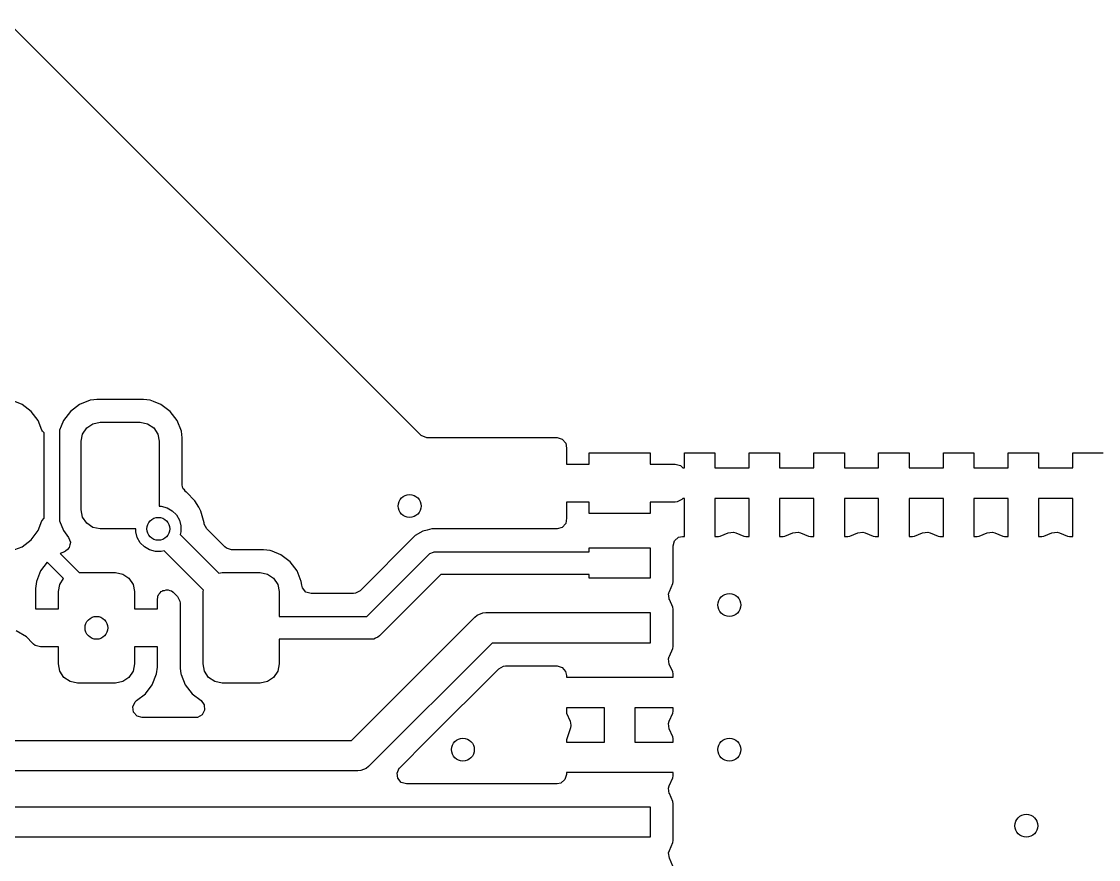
# Model space of a CAD drawing. Extents: x 0.22 to 2.58, y 0.22 to 2.18.
# Drawn here: x 0.815 to 1.372, y 1.746 to 2.18 of the extents above; entities that cross this region are included whole.
import ezdxf

# ---------------------------------------------------------------- set-up
doc = ezdxf.new("R2010")
doc.units = 0
doc.header["$MEASUREMENT"] = 0
doc.layers.add('BLACK', color=7, linetype='CONTINUOUS')

msp = doc.modelspace()

# ---------------------------------------------------------------- linework, layer by layer
at = {"layer": 'BLACK', "linetype": 'CONTINUOUS'}
for p, q in [((0.8076, 2.17966), (1.01929, 1.96797)), ((0.81535, 1.98167), (0.81156, 1.98316)), ((0.85063, 1.98385), (0.84508, 1.98167)), ((0.85257, 1.98409), (0.85063, 1.98385)), ((0.85411, 1.98427), (0.85257, 1.98409)), ((0.87817, 1.98427), (0.85411, 1.98427)), ((0.87986, 1.98407), (0.87817, 1.98427)), ((0.88166, 1.98385), (0.87986, 1.98407)), ((0.88341, 1.98316), (0.88166, 1.98385)), ((0.88166, 1.98385), (0.88166, 1.98385)), ((0.88166, 1.98385), (0.88166, 1.98385)), ((0.8872, 1.98167), (0.88341, 1.98316)), ((0.8201, 1.97807), (0.81535, 1.98167)), ((0.8237, 1.97332), (0.8201, 1.97807)), ((0.84034, 1.97807), (0.83674, 1.97332)), ((0.84508, 1.98167), (0.84034, 1.97807)), ((0.89195, 1.97807), (0.8872, 1.98167)), ((0.89555, 1.97332), (0.89195, 1.97807)), ((0.82568, 1.9683), (0.8237, 1.97332)), ((0.8237, 1.97332), (0.8237, 1.97332)), ((0.8237, 1.97332), (0.8237, 1.97332)), ((0.83674, 1.97332), (0.83562, 1.97049)), ((0.84885, 1.96956), (0.85204, 1.97169)), ((0.85204, 1.97169), (0.85581, 1.97244)), ((0.85581, 1.97244), (0.87648, 1.97244)), ((0.87648, 1.97244), (0.88024, 1.97169)), ((0.88024, 1.97169), (0.88344, 1.96956)), ((0.89773, 1.96778), (0.89555, 1.97332)), ((0.89555, 1.97332), (0.89555, 1.97332)), ((0.89555, 1.97332), (0.89555, 1.97332)), ((0.82589, 1.96783), (0.82568, 1.9683)), ((0.82677, 1.96692), (0.82589, 1.96783)), ((0.82677, 1.92287), (0.82677, 1.96692)), ((0.83476, 1.9683), (0.83465, 1.96816)), ((0.83465, 1.96816), (0.83465, 1.92171)), ((0.83562, 1.97049), (0.83476, 1.9683)), ((0.84596, 1.9626), (0.84671, 1.96636)), ((0.84671, 1.96636), (0.84885, 1.96956)), ((0.88344, 1.96956), (0.88557, 1.96636)), ((0.88557, 1.96636), (0.88632, 1.9626)), ((0.89815, 1.9643), (0.89773, 1.96778)), ((1.01929, 1.96797), (1.02151, 1.96575)), ((1.02151, 1.96575), (1.02441, 1.96455)), ((0.84596, 1.92717), (0.84596, 1.9626)), ((0.88632, 1.9626), (0.88632, 1.92903)), ((0.89815, 1.94264), (0.89815, 1.9643)), ((0.89815, 1.9643), (0.89815, 1.9643)), ((1.02441, 1.96455), (1.09208, 1.96455)), ((1.09208, 1.96455), (1.09472, 1.96377)), ((1.09472, 1.96377), (1.09652, 1.96169)), ((1.09652, 1.96169), (1.09693, 1.9591)), ((1.09693, 1.9591), (1.09685, 1.95846)), ((1.09685, 1.95846), (1.09685, 1.95079)), ((1.10866, 1.95079), (1.10866, 1.95669)), ((1.10866, 1.95669), (1.14016, 1.95669)), ((1.14016, 1.95669), (1.14016, 1.95079)), ((1.15787, 1.94882), (1.15787, 1.95669)), ((1.15787, 1.95669), (1.17362, 1.95669)), ((1.17362, 1.95669), (1.17362, 1.94882)), ((1.19134, 1.94882), (1.19134, 1.95669)), ((1.19134, 1.95669), (1.20709, 1.95669)), ((1.20709, 1.95669), (1.20709, 1.94882)), ((1.2248, 1.94882), (1.2248, 1.95669)), ((1.2248, 1.95669), (1.24055, 1.95669)), ((1.24055, 1.95669), (1.24055, 1.94882)), ((1.25827, 1.94882), (1.25827, 1.95669)), ((1.25827, 1.95669), (1.27402, 1.95669)), ((1.27402, 1.95669), (1.27402, 1.94882)), ((1.29173, 1.94882), (1.29173, 1.95669)), ((1.29173, 1.95669), (1.30748, 1.95669)), ((1.30748, 1.95669), (1.30748, 1.94882)), ((1.3252, 1.94882), (1.3252, 1.95669)), ((1.3252, 1.95669), (1.34094, 1.95669)), ((1.34094, 1.95669), (1.34094, 1.94882)), ((1.35866, 1.94882), (1.35866, 1.95669)), ((1.35866, 1.95669), (1.37441, 1.95669)), ((1.09685, 1.95079), (1.10866, 1.95079)), ((1.14016, 1.95079), (1.1531, 1.95079)), ((1.1531, 1.95079), (1.15574, 1.95001)), ((1.15574, 1.95001), (1.15655, 1.94936)), ((1.15655, 1.94936), (1.15709, 1.94882)), ((1.15709, 1.94882), (1.15787, 1.94882)), ((1.17362, 1.94882), (1.19134, 1.94882)), ((1.20709, 1.94882), (1.2248, 1.94882)), ((1.24055, 1.94882), (1.25827, 1.94882)), ((1.27402, 1.94882), (1.29173, 1.94882)), ((1.30748, 1.94882), (1.3252, 1.94882)), ((1.34094, 1.94882), (1.35866, 1.94882)), ((0.89815, 1.94033), (0.89815, 1.94264)), ((0.89835, 1.93895), (0.89815, 1.94033)), ((0.89857, 1.93861), (0.89835, 1.93895)), ((0.89869, 1.93809), (0.89857, 1.93861)), ((0.89933, 1.93742), (0.89869, 1.93809)), ((0.89983, 1.93664), (0.89933, 1.93742)), ((0.90014, 1.9365), (0.89983, 1.93664)), ((0.90009, 1.93644), (0.90014, 1.9365)), ((0.90034, 1.93624), (0.90009, 1.93644)), ((0.90474, 1.93184), (0.90034, 1.93624)), ((0.90034, 1.93624), (0.90034, 1.93624)), ((0.90034, 1.93624), (0.90034, 1.93624)), ((1.15655, 1.93253), (1.15413, 1.93121)), ((1.15709, 1.93307), (1.15655, 1.93253)), ((1.15787, 1.93307), (1.15709, 1.93307)), ((1.15787, 1.91339), (1.15787, 1.93307)), ((1.19134, 1.93307), (1.17362, 1.93307)), ((1.17362, 1.93307), (1.17362, 1.91339)), ((1.19134, 1.91339), (1.19134, 1.93307)), ((1.2248, 1.93307), (1.20709, 1.93307)), ((1.20709, 1.93307), (1.20709, 1.91339)), ((1.2248, 1.91339), (1.2248, 1.93307)), ((1.25827, 1.93307), (1.24055, 1.93307)), ((1.24055, 1.93307), (1.24055, 1.91339)), ((1.25827, 1.91339), (1.25827, 1.93307)), ((1.29173, 1.93307), (1.27402, 1.93307)), ((1.27402, 1.93307), (1.27402, 1.91339)), ((1.29173, 1.91339), (1.29173, 1.93307)), ((1.3252, 1.93307), (1.30748, 1.93307)), ((1.30748, 1.93307), (1.30748, 1.91339)), ((1.3252, 1.91339), (1.3252, 1.93307)), ((1.35866, 1.93307), (1.34094, 1.93307)), ((1.34094, 1.93307), (1.34094, 1.91339)), ((1.35866, 1.91339), (1.35866, 1.93307)), ((0.84671, 1.9234), (0.84596, 1.92717)), ((0.88632, 1.92903), (0.88737, 1.92903)), ((0.88737, 1.92903), (0.89035, 1.92823)), ((0.89035, 1.92823), (0.89302, 1.92669)), ((0.89302, 1.92669), (0.8952, 1.92451)), ((0.90475, 1.93184), (0.90474, 1.93184)), ((0.90669, 1.92848), (0.90475, 1.93184)), ((0.90786, 1.92645), (0.90669, 1.92848)), ((1.10866, 1.9311), (1.09685, 1.9311)), ((1.09685, 1.9311), (1.09685, 1.92343)), ((1.10866, 1.9252), (1.10866, 1.9311)), ((1.1531, 1.9311), (1.14016, 1.9311)), ((1.14016, 1.9311), (1.14016, 1.9252)), ((1.15413, 1.93121), (1.1531, 1.9311)), ((0.8237, 1.91644), (0.82568, 1.92146)), ((0.82568, 1.92146), (0.82677, 1.92287)), ((0.83465, 1.92171), (0.83476, 1.92146)), ((0.83476, 1.92146), (0.83674, 1.91644)), ((0.84885, 1.92021), (0.84671, 1.9234)), ((0.8952, 1.92451), (0.89674, 1.92184)), ((0.89674, 1.92184), (0.89754, 1.91886)), ((0.90947, 1.92044), (0.90786, 1.92645)), ((1.09693, 1.92279), (1.09646, 1.92008)), ((1.09685, 1.92343), (1.09685, 1.92343)), ((1.09685, 1.92343), (1.09693, 1.92279)), ((1.14016, 1.9252), (1.10866, 1.9252)), ((0.8201, 1.9117), (0.8237, 1.91644)), ((0.83674, 1.91644), (0.8394, 1.91293)), ((0.85204, 1.91807), (0.84885, 1.92021)), ((0.85581, 1.91732), (0.85204, 1.91807)), ((0.87412, 1.91732), (0.85581, 1.91732)), ((0.87412, 1.91578), (0.87412, 1.91732)), ((0.87491, 1.9128), (0.87412, 1.91578)), ((0.89754, 1.91578), (0.89715, 1.91435)), ((0.89754, 1.91886), (0.89754, 1.91578)), ((0.90951, 1.92015), (0.90947, 1.92044)), ((0.90947, 1.92044), (0.90947, 1.92044)), ((0.90958, 1.91975), (0.90951, 1.92015)), ((0.91089, 1.91734), (0.90958, 1.91975)), ((0.92029, 1.90795), (0.91089, 1.91734)), ((1.02268, 1.91613), (1.01864, 1.9138)), ((1.02486, 1.91672), (1.02268, 1.91613)), ((1.02268, 1.91613), (1.02268, 1.91613)), ((1.02719, 1.91734), (1.02486, 1.91672)), ((1.09208, 1.91734), (1.02719, 1.91734)), ((1.0946, 1.91805), (1.09208, 1.91734)), ((1.09646, 1.92008), (1.0946, 1.91805)), ((1.18051, 1.91533), (1.18324, 1.91568)), ((1.18324, 1.91568), (1.18445, 1.91533)), ((1.21397, 1.91533), (1.2167, 1.91568)), ((1.2167, 1.91568), (1.21792, 1.91533)), ((1.24744, 1.91533), (1.25016, 1.91568)), ((1.25016, 1.91568), (1.25138, 1.91533)), ((1.2809, 1.91533), (1.28363, 1.91568)), ((1.28363, 1.91568), (1.28485, 1.91533)), ((1.31437, 1.91533), (1.31709, 1.91568)), ((1.31709, 1.91568), (1.31831, 1.91533)), ((1.34783, 1.91533), (1.35056, 1.91568)), ((1.35056, 1.91568), (1.35177, 1.91533)), ((0.81535, 1.9081), (0.8201, 1.9117)), ((0.8394, 1.91293), (0.83943, 1.9129)), ((0.83943, 1.9129), (0.83988, 1.91164)), ((0.83988, 1.91164), (0.84036, 1.91039)), ((0.84036, 1.91031), (0.84006, 1.90901)), ((0.84036, 1.91039), (0.84035, 1.91035)), ((0.84035, 1.91035), (0.84036, 1.91031)), ((0.87646, 1.91013), (0.87491, 1.9128)), ((0.87864, 1.90795), (0.87646, 1.91013)), ((0.89715, 1.91435), (0.91715, 1.89436)), ((1.01864, 1.9138), (0.99015, 1.88531)), ((1.01864, 1.9138), (1.01864, 1.9138)), ((1.15199, 1.9085), (1.15276, 1.91114)), ((1.15276, 1.91114), (1.15484, 1.91294)), ((1.15484, 1.91294), (1.15687, 1.91339)), ((1.15687, 1.91339), (1.15787, 1.91339)), ((1.15787, 1.91339), (1.15787, 1.91339)), ((1.17362, 1.91339), (1.17539, 1.91339)), ((1.17539, 1.91339), (1.17637, 1.9135)), ((1.17539, 1.91339), (1.17539, 1.91339)), ((1.17637, 1.9135), (1.18051, 1.91533)), ((1.17637, 1.9135), (1.17637, 1.9135)), ((1.18445, 1.91533), (1.18859, 1.9135)), ((1.18859, 1.9135), (1.18958, 1.91339)), ((1.18958, 1.91339), (1.19134, 1.91339)), ((1.19134, 1.91339), (1.19134, 1.91339)), ((1.20709, 1.91339), (1.20885, 1.91339)), ((1.20885, 1.91339), (1.20984, 1.9135)), ((1.20885, 1.91339), (1.20885, 1.91339)), ((1.20984, 1.9135), (1.21397, 1.91533)), ((1.20984, 1.9135), (1.20984, 1.9135)), ((1.21792, 1.91533), (1.22205, 1.9135)), ((1.22205, 1.9135), (1.22304, 1.91339)), ((1.22304, 1.91339), (1.2248, 1.91339)), ((1.2248, 1.91339), (1.2248, 1.91339)), ((1.24055, 1.91339), (1.24231, 1.91339)), ((1.24231, 1.91339), (1.24232, 1.91339)), ((1.24232, 1.91339), (1.2433, 1.9135)), ((1.2433, 1.9135), (1.24744, 1.91533)), ((1.25138, 1.91533), (1.25552, 1.9135)), ((1.25552, 1.9135), (1.2565, 1.91339)), ((1.2565, 1.91339), (1.25827, 1.91339)), ((1.25827, 1.91339), (1.25827, 1.91339)), ((1.27402, 1.91339), (1.27578, 1.91339)), ((1.27578, 1.91339), (1.27677, 1.9135)), ((1.27578, 1.91339), (1.27578, 1.91339)), ((1.27677, 1.9135), (1.2809, 1.91533)), ((1.27677, 1.9135), (1.27677, 1.9135)), ((1.28485, 1.91533), (1.28898, 1.9135)), ((1.28898, 1.9135), (1.28997, 1.91339)), ((1.28997, 1.91339), (1.29173, 1.91339)), ((1.29173, 1.91339), (1.29173, 1.91339)), ((1.30748, 1.91339), (1.30924, 1.91339)), ((1.30924, 1.91339), (1.31023, 1.9135)), ((1.30924, 1.91339), (1.30924, 1.91339)), ((1.31023, 1.9135), (1.31437, 1.91533)), ((1.31023, 1.9135), (1.31023, 1.9135)), ((1.31831, 1.91533), (1.32245, 1.9135)), ((1.32245, 1.9135), (1.32343, 1.91339)), ((1.32343, 1.91339), (1.3252, 1.91339)), ((1.3252, 1.91339), (1.3252, 1.91339)), ((1.34094, 1.91339), (1.34271, 1.91339)), ((1.34271, 1.91339), (1.3437, 1.9135)), ((1.34271, 1.91339), (1.34271, 1.91339)), ((1.3437, 1.9135), (1.34783, 1.91533)), ((1.3437, 1.9135), (1.3437, 1.9135)), ((1.35177, 1.91533), (1.35591, 1.9135)), ((1.35591, 1.9135), (1.3569, 1.91339)), ((1.3569, 1.91339), (1.35866, 1.91339)), ((1.35866, 1.91339), (1.35866, 1.91339)), ((0.80981, 1.90591), (0.81535, 1.9081)), ((0.83728, 1.90547), (0.835, 1.90457)), ((0.835, 1.90457), (0.84489, 1.89469)), ((0.83776, 1.9057), (0.83728, 1.90547)), ((0.83778, 1.9057), (0.83776, 1.9057)), ((0.83779, 1.90571), (0.83778, 1.9057)), ((0.83785, 1.90574), (0.83779, 1.90571)), ((0.83879, 1.90669), (0.83785, 1.90574)), ((0.83975, 1.90763), (0.83879, 1.90669)), ((0.83976, 1.90767), (0.83975, 1.90763)), ((0.83979, 1.9077), (0.83976, 1.90767)), ((0.84006, 1.90901), (0.83979, 1.9077)), ((0.88131, 1.90641), (0.87864, 1.90795)), ((0.88429, 1.90561), (0.88131, 1.90641)), ((0.88737, 1.90561), (0.88429, 1.90561)), ((0.8888, 1.906), (0.88737, 1.90561)), ((0.90912, 1.88568), (0.8888, 1.906)), ((0.9211, 1.90729), (0.92029, 1.90795)), ((0.92374, 1.90652), (0.9211, 1.90729)), ((0.94018, 1.90652), (0.92374, 1.90652)), ((0.94187, 1.90631), (0.94018, 1.90652)), ((0.94018, 1.90652), (0.94018, 1.90652)), ((0.94366, 1.9061), (0.94187, 1.90631)), ((0.94467, 1.9057), (0.94366, 1.9061)), ((0.94366, 1.9061), (0.94366, 1.9061)), ((0.94366, 1.9061), (0.94366, 1.9061)), ((0.94921, 1.90391), (0.94467, 1.9057)), ((1.02535, 1.90378), (1.02625, 1.90452)), ((1.02625, 1.90452), (1.02807, 1.90527)), ((1.02807, 1.90527), (1.02838, 1.9054)), ((1.02838, 1.9054), (1.02953, 1.90551)), ((1.02953, 1.90551), (1.10866, 1.90551)), ((1.10866, 1.90551), (1.10866, 1.90748)), ((1.10866, 1.90748), (1.14016, 1.90748)), ((1.14016, 1.90748), (1.14016, 1.89173)), ((1.15199, 1.90002), (1.15199, 1.9085)), ((0.82837, 1.90007), (0.82494, 1.89555)), ((0.83688, 1.89156), (0.82837, 1.90007)), ((0.95395, 1.90031), (0.94921, 1.90391)), ((0.95755, 1.89556), (0.95395, 1.90031)), ((0.99362, 1.87205), (1.02535, 1.90378)), ((1.15199, 1.89736), (1.15199, 1.90002)), ((0.82494, 1.89555), (0.82276, 1.89002)), ((0.84489, 1.89469), (0.86368, 1.89469)), ((0.86368, 1.89469), (0.86745, 1.89394)), ((0.86745, 1.89394), (0.87064, 1.8918)), ((0.91715, 1.89436), (0.9188, 1.89469)), ((0.9188, 1.89469), (0.93848, 1.89469)), ((0.93848, 1.89469), (0.94225, 1.89394)), ((0.94225, 1.89394), (0.94544, 1.8918)), ((0.95974, 1.89002), (0.95755, 1.89556)), ((0.95755, 1.89556), (0.95755, 1.89556)), ((0.95755, 1.89556), (0.95755, 1.89556)), ((1.03197, 1.8937), (1.00024, 1.86197)), ((1.10866, 1.8937), (1.03197, 1.8937)), ((1.10866, 1.89173), (1.10866, 1.8937)), ((1.15199, 1.88997), (1.15199, 1.89736)), ((0.82276, 1.89002), (0.82234, 1.88654)), ((0.83415, 1.88484), (0.8349, 1.88861)), ((0.8349, 1.88861), (0.83688, 1.89156)), ((0.87064, 1.8918), (0.87277, 1.88861)), ((0.87277, 1.88861), (0.87352, 1.88484)), ((0.94544, 1.8918), (0.94758, 1.88861)), ((0.94758, 1.88861), (0.94833, 1.88484)), ((0.95996, 1.88818), (0.95974, 1.89002)), ((0.96037, 1.88673), (0.95996, 1.88818)), ((1.14016, 1.89173), (1.10866, 1.89173)), ((1.15009, 1.88493), (1.15187, 1.88898)), ((1.15187, 1.88898), (1.15199, 1.88997)), ((0.82234, 1.88654), (0.82234, 1.87598)), ((0.83415, 1.87598), (0.83415, 1.88484)), ((0.87352, 1.88484), (0.87352, 1.87598)), ((0.88558, 1.88178), (0.88564, 1.88265)), ((0.88564, 1.88265), (0.88596, 1.88308)), ((0.88596, 1.88308), (0.88611, 1.88359)), ((0.88611, 1.88359), (0.88677, 1.88416)), ((0.88677, 1.88416), (0.88729, 1.88485)), ((0.88729, 1.88485), (0.88779, 1.88504)), ((0.88779, 1.88504), (0.88819, 1.88539)), ((0.88819, 1.88539), (0.88905, 1.88551)), ((0.88905, 1.88551), (0.88987, 1.88582)), ((0.88987, 1.88582), (0.89039, 1.8857)), ((0.89039, 1.8857), (0.89091, 1.88578)), ((0.89091, 1.88578), (0.8917, 1.88542)), ((0.8917, 1.88542), (0.89256, 1.88523)), ((0.89256, 1.88523), (0.89325, 1.88471)), ((0.89325, 1.88471), (0.89341, 1.88464)), ((0.89341, 1.88464), (0.89367, 1.8844)), ((0.89367, 1.8844), (0.8957, 1.88237)), ((0.8957, 1.88237), (0.89701, 1.87996)), ((0.90896, 1.88484), (0.90912, 1.88568)), ((0.90896, 1.84744), (0.90896, 1.88484)), ((0.94833, 1.88484), (0.94833, 1.87205)), ((0.96217, 1.88465), (0.96037, 1.88673)), ((0.96481, 1.88388), (0.96217, 1.88465)), ((0.98669, 1.88388), (0.96481, 1.88388)), ((0.98773, 1.88399), (0.98669, 1.88388)), ((0.99015, 1.88531), (0.98773, 1.88399)), ((1.14969, 1.88363), (1.14978, 1.88394)), ((1.14984, 1.88247), (1.14969, 1.88363)), ((1.14978, 1.88406), (1.14986, 1.88419)), ((1.14978, 1.88394), (1.14978, 1.88406)), ((1.14989, 1.88131), (1.14984, 1.88247)), ((1.14986, 1.88419), (1.15005, 1.88485)), ((1.15005, 1.88485), (1.15009, 1.88493)), ((1.15009, 1.88493), (1.15009, 1.88493)), ((0.88533, 1.88095), (0.88558, 1.88178)), ((0.88533, 1.87598), (0.88533, 1.88095)), ((0.89701, 1.87996), (0.89713, 1.87892)), ((0.89713, 1.87892), (0.89713, 1.84574)), ((1.15004, 1.88086), (1.14989, 1.88131)), ((1.15009, 1.88082), (1.15004, 1.88086)), ((1.15187, 1.87677), (1.15009, 1.88082)), ((1.15199, 1.87578), (1.15187, 1.87677)), ((0.82234, 1.87598), (0.83415, 1.87598)), ((0.87352, 1.87598), (0.88533, 1.87598)), ((0.94833, 1.87205), (0.99362, 1.87205)), ((0.98571, 1.80787), (1.04955, 1.87171)), ((1.04955, 1.87171), (1.05074, 1.87269)), ((1.05074, 1.87269), (1.05358, 1.87386)), ((1.05358, 1.87386), (1.05512, 1.87402)), ((1.05512, 1.87402), (1.12441, 1.87402)), ((1.12441, 1.87402), (1.14016, 1.87402)), ((1.14016, 1.87402), (1.14016, 1.85827)), ((1.15199, 1.8565), (1.15199, 1.87578)), ((1.15199, 1.87578), (1.15199, 1.87578)), ((0.81767, 1.86144), (0.81228, 1.86455)), ((0.82084, 1.85827), (0.81767, 1.86144)), ((0.81767, 1.86144), (0.81767, 1.86144)), ((0.81767, 1.86144), (0.81767, 1.86144)), ((0.99606, 1.86024), (0.94833, 1.86024)), ((0.94833, 1.86024), (0.94833, 1.84744)), ((0.99722, 1.86035), (0.99606, 1.86024)), ((0.9981, 1.86071), (0.99722, 1.86035)), ((0.99934, 1.86123), (0.9981, 1.86071)), ((1.00024, 1.86197), (0.99934, 1.86123)), ((0.82137, 1.85773), (0.82084, 1.85827)), ((0.82219, 1.85707), (0.82137, 1.85773)), ((0.82483, 1.8563), (0.82219, 1.85707)), ((0.83415, 1.8563), (0.82483, 1.8563)), ((0.83415, 1.84744), (0.83415, 1.8563)), ((0.88533, 1.8563), (0.87352, 1.8563)), ((0.87352, 1.8563), (0.87352, 1.84744)), ((0.88533, 1.84575), (0.88533, 1.8563)), ((1.05838, 1.85827), (0.99454, 1.79443)), ((1.10866, 1.85827), (1.05838, 1.85827)), ((1.14016, 1.85827), (1.10866, 1.85827)), ((1.15009, 1.85147), (1.15187, 1.85551)), ((1.15187, 1.85551), (1.15199, 1.8565)), ((1.14968, 1.85014), (1.15004, 1.85136)), ((1.15004, 1.84741), (1.14968, 1.85014)), ((1.15004, 1.85136), (1.15009, 1.85147)), ((1.15009, 1.85147), (1.15009, 1.85147)), ((0.8349, 1.84367), (0.83415, 1.84744)), ((0.83704, 1.84048), (0.8349, 1.84367)), ((0.87277, 1.84367), (0.87064, 1.84048)), ((0.87352, 1.84744), (0.87277, 1.84367)), ((0.88492, 1.84227), (0.88533, 1.84575)), ((0.89713, 1.84574), (0.89719, 1.84523)), ((0.89719, 1.84523), (0.89754, 1.84226)), ((0.90971, 1.84367), (0.90896, 1.84744)), ((0.91184, 1.84048), (0.90971, 1.84367)), ((0.94758, 1.84367), (0.94544, 1.84048)), ((0.94833, 1.84744), (0.94758, 1.84367)), ((1.02503, 1.80819), (1.06185, 1.84501)), ((1.06185, 1.84501), (1.06426, 1.84633)), ((1.06426, 1.84633), (1.0653, 1.84644)), ((1.0653, 1.84644), (1.09197, 1.84644)), ((1.09197, 1.84644), (1.09461, 1.84566)), ((1.09461, 1.84566), (1.09641, 1.84358)), ((1.09641, 1.84358), (1.09685, 1.84156)), ((1.15185, 1.8433), (1.15004, 1.84741)), ((1.15197, 1.84232), (1.15185, 1.8433)), ((1.15185, 1.8433), (1.15185, 1.8433)), ((0.84023, 1.83835), (0.83704, 1.84048)), ((0.844, 1.8376), (0.84023, 1.83835)), ((0.86368, 1.8376), (0.844, 1.8376)), ((0.86745, 1.83835), (0.86368, 1.8376)), ((0.87064, 1.84048), (0.86745, 1.83835)), ((0.88273, 1.83673), (0.88492, 1.84227)), ((0.89754, 1.84226), (0.89754, 1.84226)), ((0.89754, 1.84226), (0.89754, 1.84226)), ((0.89754, 1.84226), (0.89768, 1.84192)), ((0.89768, 1.84192), (0.89973, 1.83672)), ((0.91503, 1.83835), (0.91184, 1.84048)), ((0.9188, 1.8376), (0.91503, 1.83835)), ((0.93848, 1.8376), (0.9188, 1.8376)), ((0.94225, 1.83835), (0.93848, 1.8376)), ((0.94544, 1.84048), (0.94225, 1.83835)), ((1.09685, 1.84156), (1.09685, 1.84055)), ((1.09685, 1.84055), (1.15197, 1.84055)), ((1.15197, 1.84231), (1.15197, 1.84232)), ((1.15197, 1.84055), (1.15197, 1.84231)), ((0.87451, 1.82848), (0.87914, 1.83199)), ((0.87914, 1.83199), (0.88273, 1.83673)), ((0.89973, 1.83672), (0.90333, 1.83197)), ((0.90333, 1.83197), (0.90794, 1.82848)), ((0.87263, 1.82528), (0.87377, 1.82778)), ((0.87377, 1.82778), (0.87451, 1.82848)), ((0.90794, 1.82848), (0.90957, 1.82626)), ((0.87302, 1.82256), (0.87263, 1.82528)), ((0.87482, 1.82048), (0.87302, 1.82256)), ((0.90842, 1.82111), (0.906, 1.81981)), ((0.90975, 1.82352), (0.90842, 1.82111)), ((0.90957, 1.82626), (0.90975, 1.82352)), ((1.11654, 1.8248), (1.09685, 1.8248)), ((1.09685, 1.8248), (1.09685, 1.82304)), ((1.09685, 1.82304), (1.09685, 1.82304)), ((1.09685, 1.82304), (1.09696, 1.82205)), ((1.09696, 1.82205), (1.09696, 1.82205)), ((1.09696, 1.82205), (1.09879, 1.81792)), ((1.11654, 1.80709), (1.11654, 1.8248)), ((1.15197, 1.8248), (1.13228, 1.8248)), ((1.13228, 1.8248), (1.13228, 1.80709)), ((1.15003, 1.81792), (1.15185, 1.82205)), ((1.15185, 1.82205), (1.15197, 1.82304)), ((1.15185, 1.82205), (1.15185, 1.82205)), ((1.15197, 1.82304), (1.15197, 1.8248)), ((1.15197, 1.82304), (1.15197, 1.82304)), ((0.87746, 1.8197), (0.87482, 1.82048)), ((0.90499, 1.8197), (0.87746, 1.8197)), ((0.906, 1.81981), (0.90499, 1.8197)), ((1.09879, 1.81792), (1.09893, 1.81682)), ((1.09893, 1.81682), (1.0992, 1.81574)), ((1.0992, 1.81574), (1.09913, 1.81534)), ((1.09913, 1.81534), (1.09915, 1.81519)), ((1.14967, 1.8167), (1.15003, 1.81792)), ((1.15003, 1.81397), (1.14967, 1.8167)), ((1.09895, 1.81438), (1.09685, 1.80819)), ((1.09902, 1.81474), (1.09895, 1.81438)), ((1.09915, 1.81519), (1.09902, 1.81474)), ((1.15185, 1.80984), (1.15003, 1.81397)), ((1.15197, 1.80885), (1.15185, 1.80984)), ((1.15185, 1.80984), (1.15185, 1.80984)), ((0.644, 1.80787), (0.98571, 1.80787)), ((1.01063, 1.79379), (1.02503, 1.80819)), ((1.09685, 1.80819), (1.09685, 1.80709)), ((1.09685, 1.80709), (1.11654, 1.80709)), ((1.13228, 1.80709), (1.15197, 1.80709)), ((1.15197, 1.80709), (1.15197, 1.80885)), ((1.15197, 1.80885), (1.15197, 1.80885)), ((0.99335, 1.79345), (0.99051, 1.79228)), ((0.99454, 1.79443), (0.99335, 1.79345)), ((1.00925, 1.79103), (1.01039, 1.79353)), ((1.01039, 1.79353), (1.01063, 1.79379)), ((0.98898, 1.79213), (0.64726, 1.79213)), ((0.99051, 1.79228), (0.98898, 1.79213)), ((1.00964, 1.78831), (1.00925, 1.79103)), ((1.01144, 1.78623), (1.00964, 1.78831)), ((1.09608, 1.7877), (1.094, 1.78589)), ((1.09685, 1.79033), (1.09608, 1.7877)), ((1.15197, 1.79134), (1.09685, 1.79134)), ((1.09685, 1.79134), (1.09685, 1.79033)), ((1.15004, 1.78448), (1.15185, 1.78859)), ((1.15185, 1.78859), (1.15197, 1.78958)), ((1.15185, 1.78859), (1.15185, 1.78859)), ((1.15197, 1.78958), (1.15197, 1.79134)), ((1.15197, 1.78958), (1.15197, 1.78958)), ((1.01408, 1.78545), (1.01144, 1.78623)), ((1.09197, 1.78545), (1.01408, 1.78545)), ((1.094, 1.78589), (1.09197, 1.78545)), ((1.14968, 1.78326), (1.15004, 1.78448)), ((1.15004, 1.78053), (1.14968, 1.78326)), ((1.15009, 1.78042), (1.15004, 1.78053)), ((1.15187, 1.77638), (1.15009, 1.78042)), ((1.15194, 1.77582), (1.15187, 1.77638)), ((1.15187, 1.77638), (1.15187, 1.77638)), ((1.15187, 1.77638), (1.15187, 1.77638)), ((0.66339, 1.77362), (1.12441, 1.77362)), ((1.12441, 1.77362), (1.14016, 1.77362)), ((1.14016, 1.77362), (1.14016, 1.75787)), ((1.15199, 1.77539), (1.15194, 1.77582)), ((1.15199, 1.75611), (1.15199, 1.77539)), ((1.10866, 1.75787), (0.66665, 1.75787)), ((1.14016, 1.75787), (1.10866, 1.75787)), ((1.15009, 1.75107), (1.15187, 1.75512)), ((1.15187, 1.75512), (1.15199, 1.75611)), ((1.14969, 1.74977), (1.15005, 1.75099)), ((1.15005, 1.74704), (1.14969, 1.74977)), ((1.15005, 1.75099), (1.15009, 1.75107)), ((1.15009, 1.75107), (1.15009, 1.75107)), ((1.15187, 1.74291), (1.15005, 1.74704))]:
    msp.add_line(p, q, dxfattribs=at)
at = {"layer": 'BLACK'}
for centre in [(1.01575, 1.92913), (0.88583, 1.91732), (1.1811, 1.87795), (0.85384, 1.86614), (1.04331, 1.80315), (1.1811, 1.80315), (1.33465, 1.76378)]:
    msp.add_circle(centre, 0.00591, dxfattribs=at)
at = {"layer": 'WHITE'}
for centre in [(1.01575, 1.92913), (0.88583, 1.91732), (1.1811, 1.87795), (0.85384, 1.86614), (1.04331, 1.80315), (1.1811, 1.80315), (1.33465, 1.76378)]:
    msp.add_circle(centre, 0.00591, dxfattribs=at)

doc.saveas('drawing.dxf')
